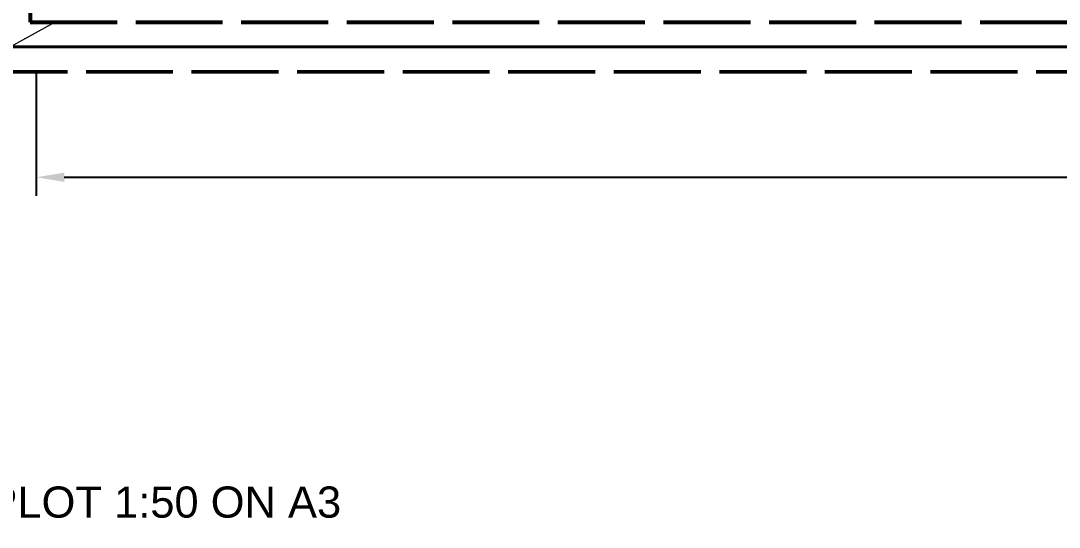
# Model space of a CAD drawing. Header units: millimetres. Extents: x -3034 to 15770, y -2134 to 3720.
# Drawn here: x -44 to 2906, y -1452 to -14 of the extents above; entities that cross this region are included whole.
import ezdxf

# ---------------------------------------------------------------- set-up
doc = ezdxf.new("R2010")
doc.units = ezdxf.units.MM
doc.linetypes.add('DASH_247_53', pattern=[299.861111, 246.944444, -52.916667])
for name, color, linetype in [('DIMENSIONS', 7, 'Continuous'), ('GEOFAB', 5, 'Continuous'), ('LEADERS', 7, 'Continuous'), ('TITLE', 7, 'Continuous')]:
    doc.layers.add(name, color=color, linetype=linetype)
doc.styles.add('ARIAL', font='arial.ttf')
doc.dimstyles.get("Standard").update_dxf_attribs({"dimtxt": 2.5, "dimasz": 2.5, "dimexe": 1.25, "dimexo": 0.625, "dimtad": 1, "dimcen": 2.5, "dimazin": 3, "dimtfac": 1, "dimtmove": 0, "dimatfit": 3})

msp = doc.modelspace()

# ---------------------------------------------------------------- linework, layer by layer
at = {"layer": 'GEOFAB', "color": 6, "lineweight": 40}
msp.add_line((-88.2, -88.2), (15038.2, -88.2), dxfattribs=at)
at = {"layer": 'GEOFAB', "color": 5, "linetype": 'DASH_247_53', "lineweight": 50}
msp.add_line((-158.7, -158.7), (15108.8, -158.7), dxfattribs=at)
at = {"layer": 'GEOFAB', "color": 5, "linetype": 'DASH_247_53', "lineweight": 53}
msp.add_lwpolyline([(-17.6, -17.6), (14967.6, -17.6), (14967.6, 1577.6), (-17.6, 1577.6)], close=True, dxfattribs=at)
at = {"layer": 'LEADERS', "lineweight": 18}
msp.add_line((-476.2, -310.4), (52.9, -17.6), dxfattribs=at)

# ---------------------------------------------------------------- texts
at = {"layer": 'TITLE', "style": 'ARIAL'}
msp.add_text('FRONT ELEVATION  |  MODEL UNITS: mm (1:1)  |  PLOT 1:50 ON A3', height=88.406, dxfattribs=at).set_placement((-3033.9, -1425.2))

# ---------------------------------------------------------------- dimensions: what is measured, and where the dimension line sits
at = {"layer": 'DIMENSIONS'}
msp.add_linear_dim(base=(0, -458.6), p1=(0, -158.7), p2=(14950, -158.7), dimstyle='Standard', override={"dimtxt": 101.035556, "dimasz": 79.375, "dimexe": 52.916667, "dimexo": 0, "dimgap": 44.097222, "dimtad": 1, "dimtih": 0, "dimtoh": 0, "dimdec": 0, "dimtxsty": 'ARIAL', "dimclrd": 7, "dimclre": 7, "dimclrt": 7}, dxfattribs=at).render()

doc.saveas('drawing.dxf')
